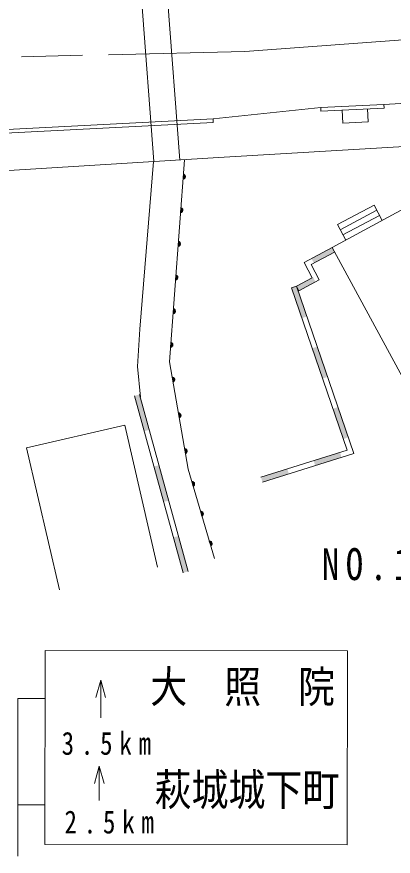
# Model space of a CAD drawing. Units: millimetres, scale not verified. Extents: x 40000 to 680000, y 20000 to 380000.
# Drawn here: x 302344 to 323987, y 238996 to 287230 of the extents above; entities that cross this region are included whole.
import ezdxf
from ezdxf.enums import TextEntityAlignment as Align

# ---------------------------------------------------------------- set-up
doc = ezdxf.new("R2010")
doc.units = ezdxf.units.MM
doc.header["$LTSCALE"] = 1000
doc.linetypes.add('CHAIN', pattern=[18.5, 12, -1.5, 3.5, -1.5])
for name, color, linetype, lineweight in [('M-BGD', 7, 'Continuous', 13), ('M-BMK', 2, 'CHAIN', 13), ('M-STR-STRC', 7, 'Continuous', 13)]:
    doc.layers.add(name, color=color, linetype=linetype, lineweight=lineweight)
doc.styles.add('ＭＳ ゴシック', font='')
doc.styles.get('ＭＳ ゴシック').set_extended_font_data('MS Gothic')

msp = doc.modelspace()

# ---------------------------------------------------------------- hatches: boundary and pattern name
at = {"layer": 'M-BGD'}
for points in [[(320472, 273970), (319290, 273344), (319430, 273079), (320612, 273704)], [(319381, 272260), (318419, 271750), (318559, 271485), (319522, 271995)], [(319015, 270013), (318419, 271750), (318135, 271653), (318732, 269916)], [(320209, 266539), (319612, 268276), (319328, 268179), (319925, 266442)], [(309967, 263500), (309407, 265534), (309117, 265454), (309678, 263420)], [(321402, 263065), (320805, 264802), (320522, 264704), (321118, 262967)], [(319502, 261438), (321016, 261908), (320928, 262194), (319413, 261724)], [(311087, 259431), (310527, 261465), (310238, 261386), (310798, 259352)], [(316472, 260497), (317987, 260967), (317898, 261254), (316383, 260784)], [(312207, 255363), (311647, 257397), (311358, 257318), (311918, 255283)]]:
    msp.add_hatch(color=256, dxfattribs=at).paths.add_polyline_path(points)

# ---------------------------------------------------------------- linework, layer by layer
for p, q in [((310230, 278907), (309006, 294896)), ((311727, 279000), (310503, 294988)), ((319824, 282010), (323448, 282186)), ((323448, 282186), (328265, 282463)), ((323457, 281986), (323448, 282186)), ((313631, 281363), (319824, 282010)), ((319833, 281811), (319824, 282010)), ((319833, 281811), (323457, 281986)), ((313642, 281163), (313631, 281363)), ((313939, 279138), (258616, 275699)), ((311920, 277910), (311940, 278185)), ((311958, 278178), (311939, 277915)), ((311957, 277919), (311976, 278171)), ((311992, 278152), (311976, 277936)), ((311995, 277953), (312009, 278132)), ((312024, 278101), (312016, 277981)), ((328115, 278118), (320472, 273970)), ((311777, 275976), (311797, 276251)), ((311815, 276244), (311796, 275981)), ((311814, 275985), (311833, 276237)), ((311849, 276217), (311833, 276002)), ((311852, 276018), (311866, 276198)), ((311882, 276167), (311873, 276047)), ((320934, 274995), (323040, 276114)), ((321090, 274701), (323196, 275819)), ((311634, 274042), (311655, 274317)), ((311672, 274310), (311653, 274046)), ((311671, 274051), (311690, 274302)), ((311706, 274283), (311690, 274068)), ((311710, 274084), (311723, 274264)), ((311739, 274232), (311730, 274113)), ((320472, 273970), (318859, 273116)), ((320472, 273970), (324995, 265636)), ((320612, 273704), (319265, 272991)), ((318859, 273116), (319327, 272232)), ((319265, 272991), (319733, 272107)), ((311491, 272107), (311512, 272383)), ((311529, 272375), (311510, 272112)), ((311528, 272117), (311547, 272368)), ((311563, 272349), (311547, 272133)), ((311567, 272150), (311580, 272329)), ((311596, 272298), (311587, 272179)), ((319327, 272232), (318419, 271750)), ((319733, 272107), (318559, 271485)), ((318419, 271750), (318135, 271653)), ((321340, 262322), (318135, 271653)), ((318419, 271750), (318559, 271485)), ((321724, 262127), (318419, 271750)), ((311348, 270173), (311369, 270448)), ((311386, 270441), (311367, 270178)), ((311385, 270182), (311404, 270434)), ((311420, 270414), (311404, 270199)), ((311424, 270216), (311437, 270395)), ((311453, 270364), (311444, 270244)), ((311205, 268239), (311226, 268514)), ((311243, 268507), (311224, 268243)), ((311242, 268248), (311261, 268499)), ((311277, 268480), (311261, 268265)), ((311281, 268281), (311294, 268461)), ((311310, 268430), (311301, 268310)), ((311345, 266249), (311298, 266521)), ((311317, 266518), (311362, 266258)), ((311378, 266267), (311335, 266515)), ((311356, 266501), (311393, 266288)), ((311408, 266309), (311377, 266486)), ((311400, 266460), (311420, 266341)), ((311918, 255283), (309117, 265454)), ((312207, 255363), (309407, 265534)), ((311700, 264192), (311653, 264464)), ((311672, 264461), (311717, 264201)), ((311733, 264210), (311691, 264459)), ((311711, 264444), (311748, 264231)), ((311763, 264252), (311732, 264429)), ((311755, 264403), (311775, 264284)), ((302911, 262463), (304802, 254303)), ((312055, 262135), (312008, 262407)), ((312027, 262404), (312072, 262144)), ((312089, 262153), (312046, 262402)), ((312067, 262387), (312103, 262174)), ((312118, 262195), (312087, 262372)), ((312110, 262346), (312131, 262227)), ((316383, 260784), (321340, 262322)), ((316472, 260497), (321724, 262127)), ((312500, 260257), (312422, 260522)), ((312441, 260521), (312516, 260268)), ((312531, 260279), (312460, 260521)), ((312482, 260509), (312543, 260301)), ((312555, 260324), (312505, 260496)), ((312530, 260473), (312564, 260358)), ((313004, 258547), (312926, 258812)), ((312945, 258811), (313020, 258558)), ((313035, 258569), (312964, 258811)), ((312986, 258799), (313047, 258591)), ((313059, 258614), (313009, 258786)), ((313034, 258763), (313068, 258648)), ((313508, 256837), (313430, 257102)), ((313449, 257101), (313524, 256848)), ((313539, 256859), (313468, 257101)), ((313490, 257088), (313551, 256881)), ((313563, 256904), (313513, 257076)), ((313538, 257053), (313572, 256937))]:
    msp.add_line(p, q, dxfattribs=at)
for points in [[(322506, 281940), (322543, 281186), (321091, 281116), (321054, 281870)], [(259592, 278687), (270656, 279151), (313631, 281363)], [(259600, 278487), (270666, 278951), (313642, 281163)], [(349919, 277806), (345216, 280883), (328527, 280005), (313939, 279138)], [(310211, 278906), (309410, 269272), (309278, 267144), (309452, 265369)], [(313704, 256109), (312192, 261240), (311126, 267411), (311984, 279016)], [(323349, 275532), (322883, 276408), (320777, 275290), (321253, 274394)], [(310443, 255611), (308551, 263770), (302911, 262463)]]:
    msp.add_lwpolyline(points, dxfattribs=at)
for points in [[(311923, 278199), (311958, 278184), (311987, 278164), (312015, 278132), (312030, 278101), (312040, 278064), (312036, 278016), (312022, 277981), (312001, 277952), (311969, 277925), (311938, 277909), (311901, 277900)], [(311780, 276264), (311815, 276250), (311844, 276230), (311872, 276198), (311887, 276166), (311897, 276129), (311893, 276082), (311879, 276047), (311858, 276018), (311826, 275990), (311795, 275975), (311758, 275965)], [(311637, 274330), (311672, 274316), (311701, 274295), (311729, 274263), (311745, 274232), (311754, 274195), (311750, 274147), (311736, 274112), (311715, 274084), (311683, 274056), (311652, 274040), (311615, 274031)], [(311494, 272396), (311529, 272381), (311558, 272361), (311586, 272329), (311602, 272298), (311611, 272261), (311607, 272213), (311593, 272178), (311573, 272149), (311540, 272122), (311509, 272106), (311472, 272097)], [(311351, 270462), (311386, 270447), (311415, 270427), (311443, 270395), (311459, 270363), (311468, 270327), (311464, 270279), (311450, 270244), (311430, 270215), (311397, 270187), (311366, 270172), (311329, 270162)], [(311208, 268527), (311244, 268513), (311272, 268493), (311300, 268460), (311316, 268429), (311325, 268392), (311321, 268345), (311307, 268310), (311287, 268281), (311254, 268253), (311223, 268237), (311186, 268228)], [(311278, 266530), (311316, 266524), (311348, 266512), (311383, 266487), (311406, 266461), (311424, 266427), (311432, 266380), (311426, 266342), (311413, 266310), (311389, 266275), (311363, 266252), (311329, 266234)], [(311633, 264473), (311671, 264467), (311703, 264455), (311738, 264430), (311761, 264404), (311779, 264370), (311787, 264323), (311781, 264285), (311769, 264253), (311744, 264218), (311718, 264195), (311684, 264177)], [(311989, 262416), (312026, 262410), (312059, 262398), (312093, 262373), (312116, 262347), (312134, 262313), (312142, 262266), (312137, 262228), (312124, 262196), (312100, 262161), (312073, 262138), (312040, 262120)], [(312401, 260529), (312439, 260527), (312473, 260518), (312510, 260498), (312536, 260474), (312558, 260443), (312571, 260397), (312570, 260359), (312561, 260325), (312541, 260288), (312517, 260262), (312486, 260241)], [(312905, 258818), (312943, 258817), (312977, 258808), (313014, 258788), (313040, 258764), (313062, 258733), (313075, 258687), (313074, 258649), (313065, 258615), (313045, 258578), (313021, 258552), (312990, 258531)], [(313409, 257108), (313447, 257107), (313481, 257098), (313518, 257078), (313544, 257054), (313566, 257023), (313579, 256977), (313578, 256939), (313569, 256905), (313549, 256868), (313525, 256842), (313494, 256821)]]:
    msp.add_lwpolyline(points, close=True, dxfattribs=at)
at = {"layer": 'M-BMK'}
msp.add_lwpolyline([(101140, 275620), (169393, 279062), (269266, 284099), (270625, 284168), (315449, 285240), (347759, 287576), (368954, 290588), (386260, 293047), (414169, 295015), (453995, 294773), (468675, 295792), (484509, 296891), (500663, 299578), (500660, 282619)], dxfattribs=at)
at = {"layer": 'M-STR-STRC'}
for p, q in [((307168, 246942), (307170, 249117)), ((302404, 248054), (302397, 238996)), ((302404, 248054), (303965, 248053)), ((307086, 242195), (307087, 244173)), ((302399, 241940), (303961, 241939))]:
    msp.add_line(p, q, dxfattribs=at)
msp.add_lwpolyline([(321348, 239654), (303959, 239667), (303967, 250811), (321357, 250798)], close=True, dxfattribs=at)
for points in [[(306889, 248117), (307170, 249117), (307449, 248117)], [(306807, 243173), (307087, 244173), (307367, 243173)]]:
    msp.add_lwpolyline(points, dxfattribs=at)

# ---------------------------------------------------------------- texts
at = {"layer": 'M-STR-STRC', "style": 'ＭＳ ゴシック', "width": 0.85}
for s, p in [('大\u3000照\u3000院 ', (310018, 247269)), ('萩城城下町 ', (310265, 241350))]:
    msp.add_text(s, height=1833, dxfattribs=at).set_placement(p, align=Align.BOTTOM_LEFT)
at = {"layer": 'M-STR-STRC', "attachment_point": 7, "style": 'ＭＳ ゴシック'}
for s, insert, char_height in [('\\T1.38;\\W0.8;NO.137-1', (319884, 254833), 1833), ('\\T1.54;\\W0.8;3.5km', (304921, 244803), 1320), ('\\T1.54;\\W0.8;2.5km', (305085, 240281), 1320)]:
    msp.add_mtext(s, dxfattribs=dict(at, insert=insert, char_height=char_height))

doc.saveas('drawing.dxf')
